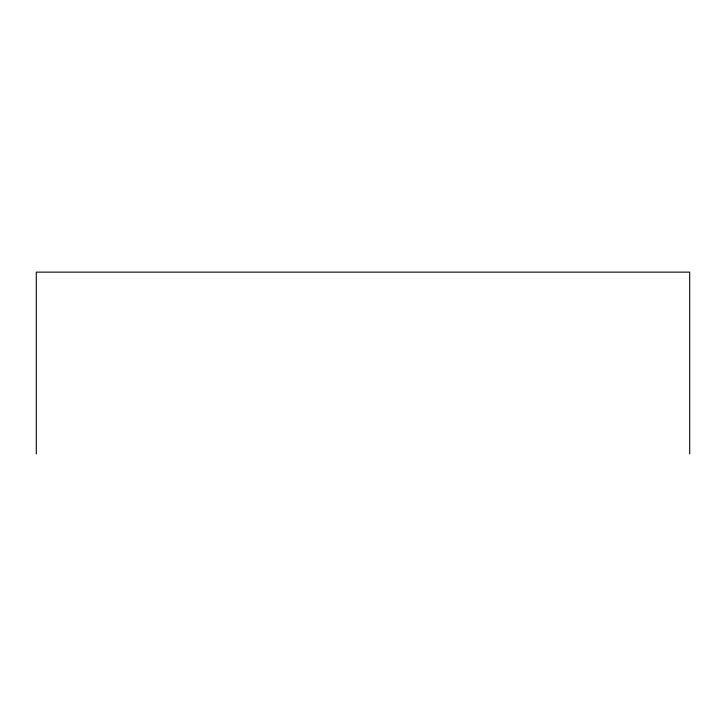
<?xml version="1.0" encoding="UTF-8"?>
<svg xmlns="http://www.w3.org/2000/svg" width="726" height="726" viewBox="0 0 726 726"><rect width="100%" height="100%" fill="white"/><g stroke="black" fill="none" stroke-linecap="round" stroke-linejoin="round"><path stroke-width="1.09" d="M689.7 453.868L689.7 272.132L36.3 272.132L36.3 453.868"/></g></svg>
